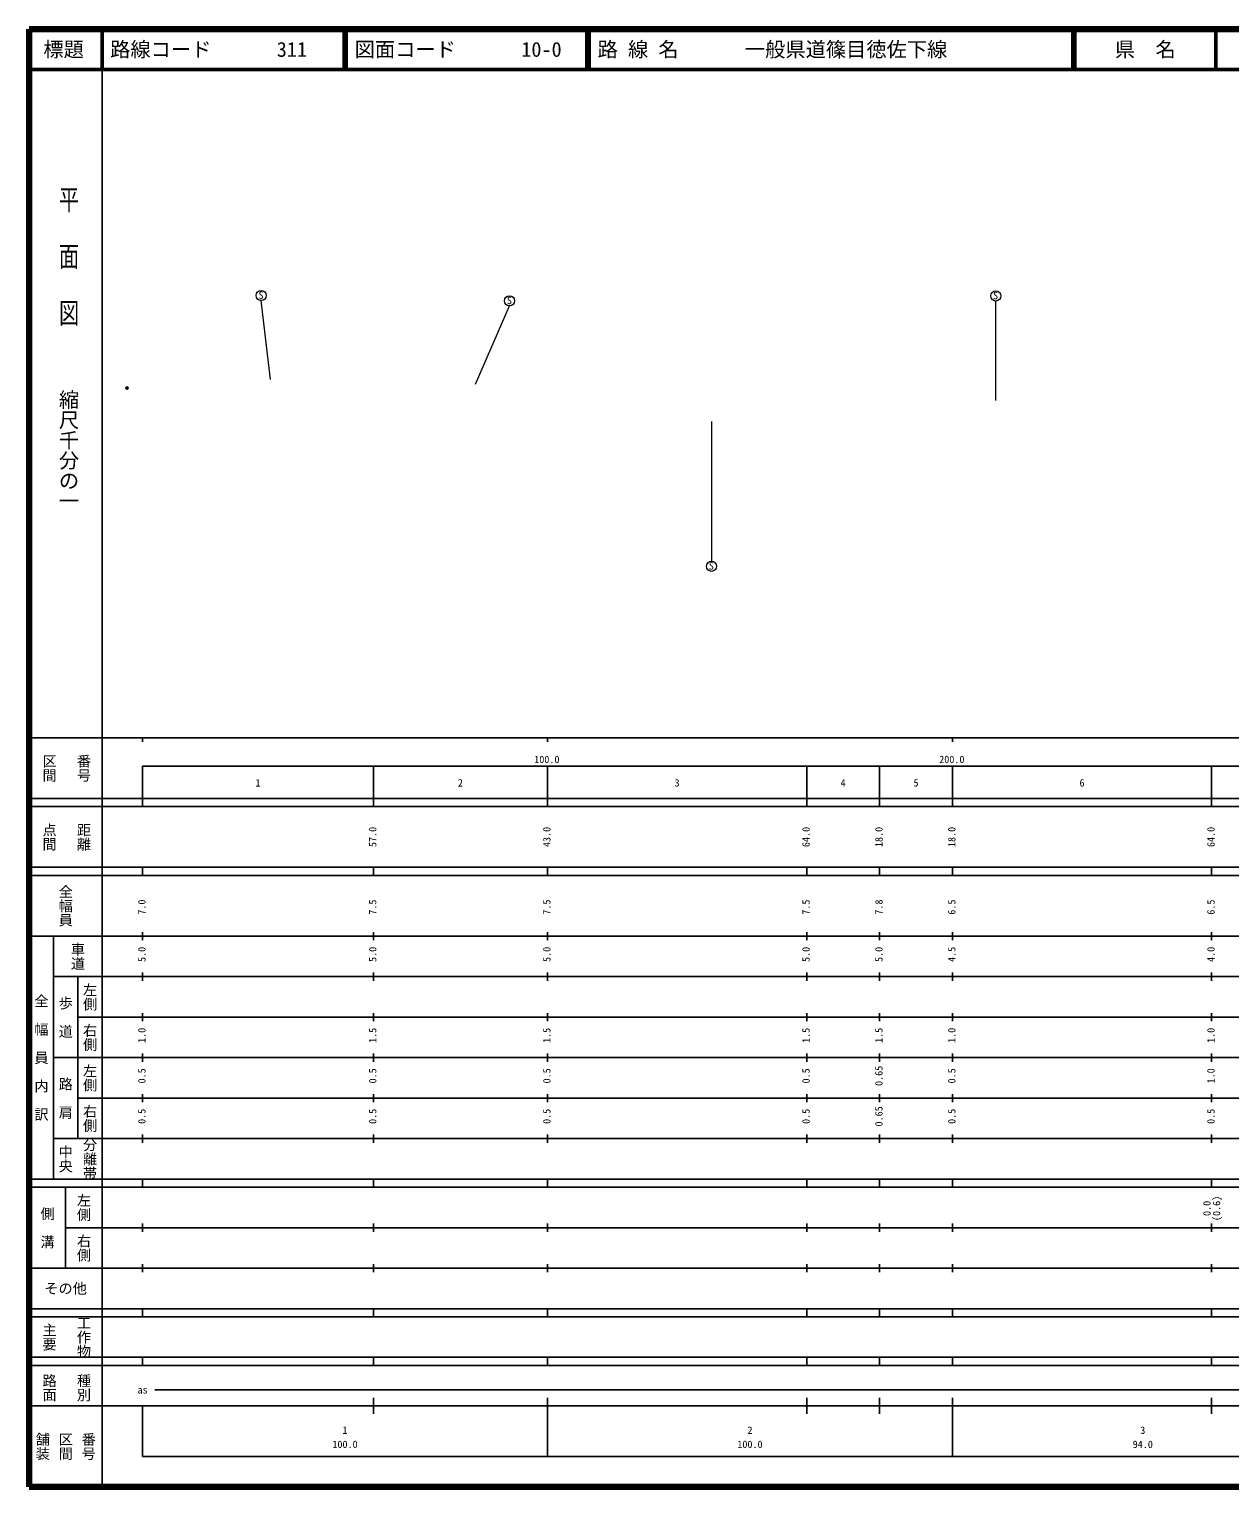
# Model space of a CAD drawing. Units: millimetres on the paper, with parts at other scales. Extents: x 40 to 680, y 20 to 380.
# Drawn here: x 40 to 336.5, y 20 to 380 of the extents above; entities that cross this region are included whole.
import ezdxf
from ezdxf.enums import TextEntityAlignment as Align

# ---------------------------------------------------------------- set-up
doc = ezdxf.new("R2010")
doc.units = ezdxf.units.MM
doc.header["$PDMODE"] = 32
doc.header["$PDSIZE"] = 0.5
for name, color, linetype, lineweight in [('M-BGD', 7, 'Continuous', 13), ('M-TTL', 2, 'Continuous', 140), ('M-TTL-BAND', 7, 'Continuous', 25), ('M-TTL-LINE', 7, 'Continuous', 50)]:
    doc.layers.add(name, color=color, linetype=linetype, lineweight=lineweight)
doc.layers.add('M-OTRS', color=6, linetype='Continuous')
doc.layers.add('M-TTL-TXT', color=7, linetype='Continuous')
doc.styles.add('@ＭＳ ゴシック', font='')
doc.styles.add('ＭＳ ゴシック', font='')
doc.styles.get('@ＭＳ ゴシック').set_extended_font_data('@MS Gothic')
doc.styles.get('ＭＳ ゴシック').set_extended_font_data('MS Gothic')

msp = doc.modelspace()

# ---------------------------------------------------------------- linework, layer by layer
at = {"layer": 'M-BGD'}
for p, q in [((99.637, 293.507), (97.308, 312.946)), ((150.191, 292.327), (158.65, 311.665)), ((278.732, 288.308), (278.732, 312.848)), ((208.469, 283.124), (208.469, 248.603))]:
    msp.add_line(p, q, dxfattribs=at)
for centre in [(97.301, 314.223), (158.631, 312.91), (278.698, 314.108), (208.504, 247.34)]:
    msp.add_circle(centre, 1.25, dxfattribs=at)
at = {"layer": 'M-OTRS'}
msp.add_point((64.164, 291.373), dxfattribs=at)
at = {"layer": 'M-TTL'}
for p, q in [((40, 380), (40, 20)), ((680, 380), (40, 380)), ((40, 20), (680, 20))]:
    msp.add_line(p, q, dxfattribs=at)
at = {"layer": 'M-TTL-BAND'}
for p, q in [((58, 370), (58, 20)), ((40, 205), (579, 205)), ((68, 205), (68, 204)), ((168, 205), (168, 204)), ((268, 205), (268, 204)), ((68, 198), (579, 198)), ((68, 198), (68, 188)), ((125, 188), (125, 198)), ((168, 188), (168, 198)), ((232, 188), (232, 198)), ((250, 188), (250, 198)), ((268, 188), (268, 198)), ((332, 188), (332, 198)), ((40, 190), (579, 190)), ((40, 188), (579, 188)), ((40, 173), (579, 173)), ((68, 171), (68, 173)), ((125, 171), (125, 173)), ((168, 171), (168, 173)), ((232, 171), (232, 173)), ((250, 171), (250, 173)), ((268, 171), (268, 173)), ((332, 171), (332, 173)), ((40, 171), (579, 171)), ((40, 156), (579, 156)), ((46, 96), (46, 156)), ((68, 155), (68, 157)), ((125, 155), (125, 157)), ((168, 155), (168, 157)), ((232, 155), (232, 157)), ((250, 155), (250, 157)), ((268, 155), (268, 157)), ((332, 155), (332, 157)), ((46, 146), (579, 146)), ((52, 146), (52, 106)), ((68, 145), (68, 147)), ((125, 145), (125, 147)), ((168, 145), (168, 147)), ((232, 145), (232, 147)), ((250, 145), (250, 147)), ((268, 145), (268, 147)), ((332, 145), (332, 147)), ((68, 135), (68, 137)), ((125, 135), (125, 137)), ((168, 135), (168, 137)), ((232, 135), (232, 137)), ((250, 135), (250, 137)), ((268, 135), (268, 137)), ((332, 135), (332, 137)), ((52, 136), (579, 136)), ((46, 126), (579, 126)), ((68, 125), (68, 127)), ((125, 125), (125, 127)), ((168, 125), (168, 127)), ((232, 125), (232, 127)), ((250, 125), (250, 127)), ((268, 125), (268, 127)), ((332, 125), (332, 127)), ((52, 116), (579, 116)), ((68, 115), (68, 117)), ((125, 115), (125, 117)), ((168, 115), (168, 117)), ((232, 115), (232, 117)), ((250, 115), (250, 117)), ((268, 115), (268, 117)), ((332, 115), (332, 117)), ((46, 106), (579, 106)), ((68, 105), (68, 107)), ((125, 105), (125, 107)), ((168, 105), (168, 107)), ((232, 105), (232, 107)), ((250, 105), (250, 107)), ((268, 105), (268, 107)), ((332, 105), (332, 107)), ((40, 96), (579, 96)), ((40, 94), (579, 94)), ((49, 94), (49, 74)), ((68, 94), (68, 96)), ((125, 94), (125, 96)), ((168, 94), (168, 96)), ((232, 94), (232, 96)), ((250, 94), (250, 96)), ((268, 94), (268, 96)), ((332, 94), (332, 96)), ((49, 84), (579, 84)), ((68, 83), (68, 85)), ((125, 83), (125, 85)), ((168, 83), (168, 85)), ((232, 83), (232, 85)), ((250, 83), (250, 85)), ((268, 83), (268, 85)), ((332, 83), (332, 85)), ((40, 74), (579, 74)), ((68, 73), (68, 75)), ((125, 73), (125, 75)), ((168, 73), (168, 75)), ((232, 73), (232, 75)), ((250, 73), (250, 75)), ((268, 73), (268, 75)), ((332, 73), (332, 75)), ((40, 64), (579, 64)), ((40, 62), (579, 62)), ((68, 62), (68, 64)), ((125, 62), (125, 64)), ((168, 62), (168, 64)), ((232, 62), (232, 64)), ((250, 62), (250, 64)), ((268, 62), (268, 64)), ((332, 62), (332, 64)), ((40, 52), (579, 52)), ((68, 50), (68, 52)), ((125, 50), (125, 52)), ((168, 50), (168, 52)), ((232, 50), (232, 52)), ((250, 50), (250, 52)), ((268, 50), (268, 52)), ((332, 50), (332, 52)), ((40, 50), (579, 50)), ((71, 44), (565, 44)), ((40, 40), (579, 40)), ((68, 40), (68, 27.5)), ((125, 38), (125, 42)), ((168, 27.5), (168, 42)), ((232, 38), (232, 42)), ((250, 38), (250, 42)), ((268, 27.5), (268, 42)), ((332, 38), (332, 42)), ((68, 27.5), (579, 27.5))]:
    msp.add_line(p, q, dxfattribs=at)
at = {"layer": 'M-TTL-LINE'}
for p, q in [((58, 380), (58, 370)), ((117.75, 380), (117.75, 370)), ((118.25, 380), (118.25, 370)), ((177.75, 380), (177.75, 370)), ((178.25, 380), (178.25, 370)), ((297.75, 380), (297.75, 370)), ((298.25, 380), (298.25, 370)), ((333, 380), (333, 370)), ((40, 370), (680, 370))]:
    msp.add_line(p, q, dxfattribs=at)

# ---------------------------------------------------------------- texts
at = {"layer": 'M-BGD', "style": 'ＭＳ ゴシック'}
for p in [(96.622, 312.85), (157.952, 311.536), (278.02, 312.735), (207.826, 245.966)]:
    msp.add_text('S', height=1.833, dxfattribs=at).set_placement(p, align=Align.BOTTOM_LEFT)
at = {"layer": 'M-TTL-BAND', "style": '@ＭＳ ゴシック', "width": 1.4}
msp.add_text('平  面  図', height=3.666, rotation=270, dxfattribs=at).set_placement((49.777, 306.475), align=Align.MIDDLE_RIGHT)
at = {"layer": 'M-TTL-BAND', "style": '@ＭＳ ゴシック'}
msp.add_text('縮尺千分の一', height=3.666, rotation=270, dxfattribs=at).set_placement((49.777, 261.03), align=Align.MIDDLE_RIGHT)
for s, p in [('区間', (45, 197.5)), ('番号', (53.5, 197.5)), ('点間', (45, 180.5)), ('距離', (53.5, 180.5)), ('全幅員', (49, 163.5)), ('車道', (52, 151)), ('左側', (55, 141)), ('全\u3000幅\u3000員\u3000内\u3000訳', (43, 126)), ('歩\u3000道', (49, 136)), ('右側', (55, 131)), ('左側', (55, 121)), ('路\u3000肩', (49, 116)), ('右側', (55, 111)), ('分離帯', (55, 101)), ('中央', (49, 101)), ('左側', (53.5, 89)), ('側\u3000溝', (44.5, 84)), ('右側', (53.5, 79)), ('工作物', (53.5, 57)), ('主要', (45, 57)), ('路面', (45, 44.5)), ('種別', (53.5, 44.5)), ('舗装', (43.333, 30)), ('区間', (49, 30)), ('番号', (54.667, 30))]:
    msp.add_text(s, height=2.566, rotation=270, dxfattribs=at).set_placement(p, align=Align.MIDDLE_CENTER)
at = {"layer": 'M-TTL-BAND', "style": 'ＭＳ ゴシック'}
for s, p in [('100.0', (167.844, 198.195)), ('200.0', (267.844, 198.195)), ('1', (96.5, 192.405)), ('2', (146.5, 192.405)), ('3', (200, 192.405)), ('4', (241, 192.405)), ('5', (259, 192.405)), ('6', (300, 192.405)), ('as', (68, 42.5)), ('1', (118, 32.523)), ('2', (218, 32.523)), ('3', (315, 32.523)), ('100.0', (118, 29.033)), ('100.0', (218, 29.033)), ('94.0', (315, 29.033))]:
    msp.add_text(s, height=1.833, dxfattribs=at).set_placement(p, align=Align.BOTTOM_CENTER)
for s, p in [('57.0', (126.29, 180.5)), ('43.0', (169.29, 180.5)), ('64.0', (233.29, 180.5)), ('18.0', (251.29, 180.5)), ('18.0', (269.29, 180.5)), ('64.0', (333.29, 180.5)), ('7.0', (69.29, 163.174)), ('7.5', (126.29, 163.174)), ('7.5', (169.29, 163.174)), ('7.5', (233.29, 163.174)), ('7.8', (251.29, 163.174)), ('6.5', (269.29, 163.174)), ('6.5', (333.29, 163.174)), ('5.0', (69.29, 151.5)), ('5.0', (126.29, 151.5)), ('5.0', (169.29, 151.5)), ('5.0', (233.29, 151.5)), ('5.0', (251.29, 151.5)), ('4.5', (269.29, 151.5)), ('4.0', (333.29, 151.5)), ('1.0', (69.29, 131.5)), ('1.5', (126.29, 131.5)), ('1.5', (169.29, 131.5)), ('1.5', (233.29, 131.5)), ('1.5', (251.29, 131.5)), ('1.0', (269.29, 131.5)), ('1.0', (333.29, 131.5)), ('0.5', (69.29, 121.5)), ('0.5', (126.29, 121.5)), ('0.5', (169.29, 121.5)), ('0.5', (233.29, 121.5)), ('0.65', (251.29, 121.5)), ('0.5', (269.29, 121.5)), ('1.0', (333.29, 121.5)), ('0.5', (69.29, 111.5)), ('0.5', (126.29, 111.5)), ('0.5', (169.29, 111.5)), ('0.5', (233.29, 111.5)), ('0.65', (251.29, 111.5)), ('0.5', (269.29, 111.5)), ('0.5', (333.29, 111.5)), ('0.0', (332.29, 88.764)), ('(0.6)', (334.66, 88.764))]:
    msp.add_text(s, height=1.833, rotation=90, dxfattribs=at).set_placement(p, align=Align.BOTTOM_CENTER)
msp.add_text('その他', height=2.566, dxfattribs=at).set_placement((49, 69), align=Align.MIDDLE_CENTER)
at = {"layer": 'M-TTL-TXT', "style": 'ＭＳ ゴシック'}
for s, p in [('標題', (48.5, 375)), ('県\u3000名', (315.625, 375))]:
    msp.add_text(s, height=3.666, dxfattribs=at).set_placement(p, align=Align.MIDDLE_CENTER)
for s, p in [('路線コード', (60, 375)), ('311', (101.142, 375)), ('図面コード', (120.38, 375)), ('10-0', (161.521, 375)), ('路 線 名', (180.38, 375)), ('一般県道篠目徳佐下線', (216.734, 375))]:
    msp.add_text(s, height=3.666, dxfattribs=at).set_placement(p, align=Align.MIDDLE_LEFT)

doc.saveas('drawing.dxf')
